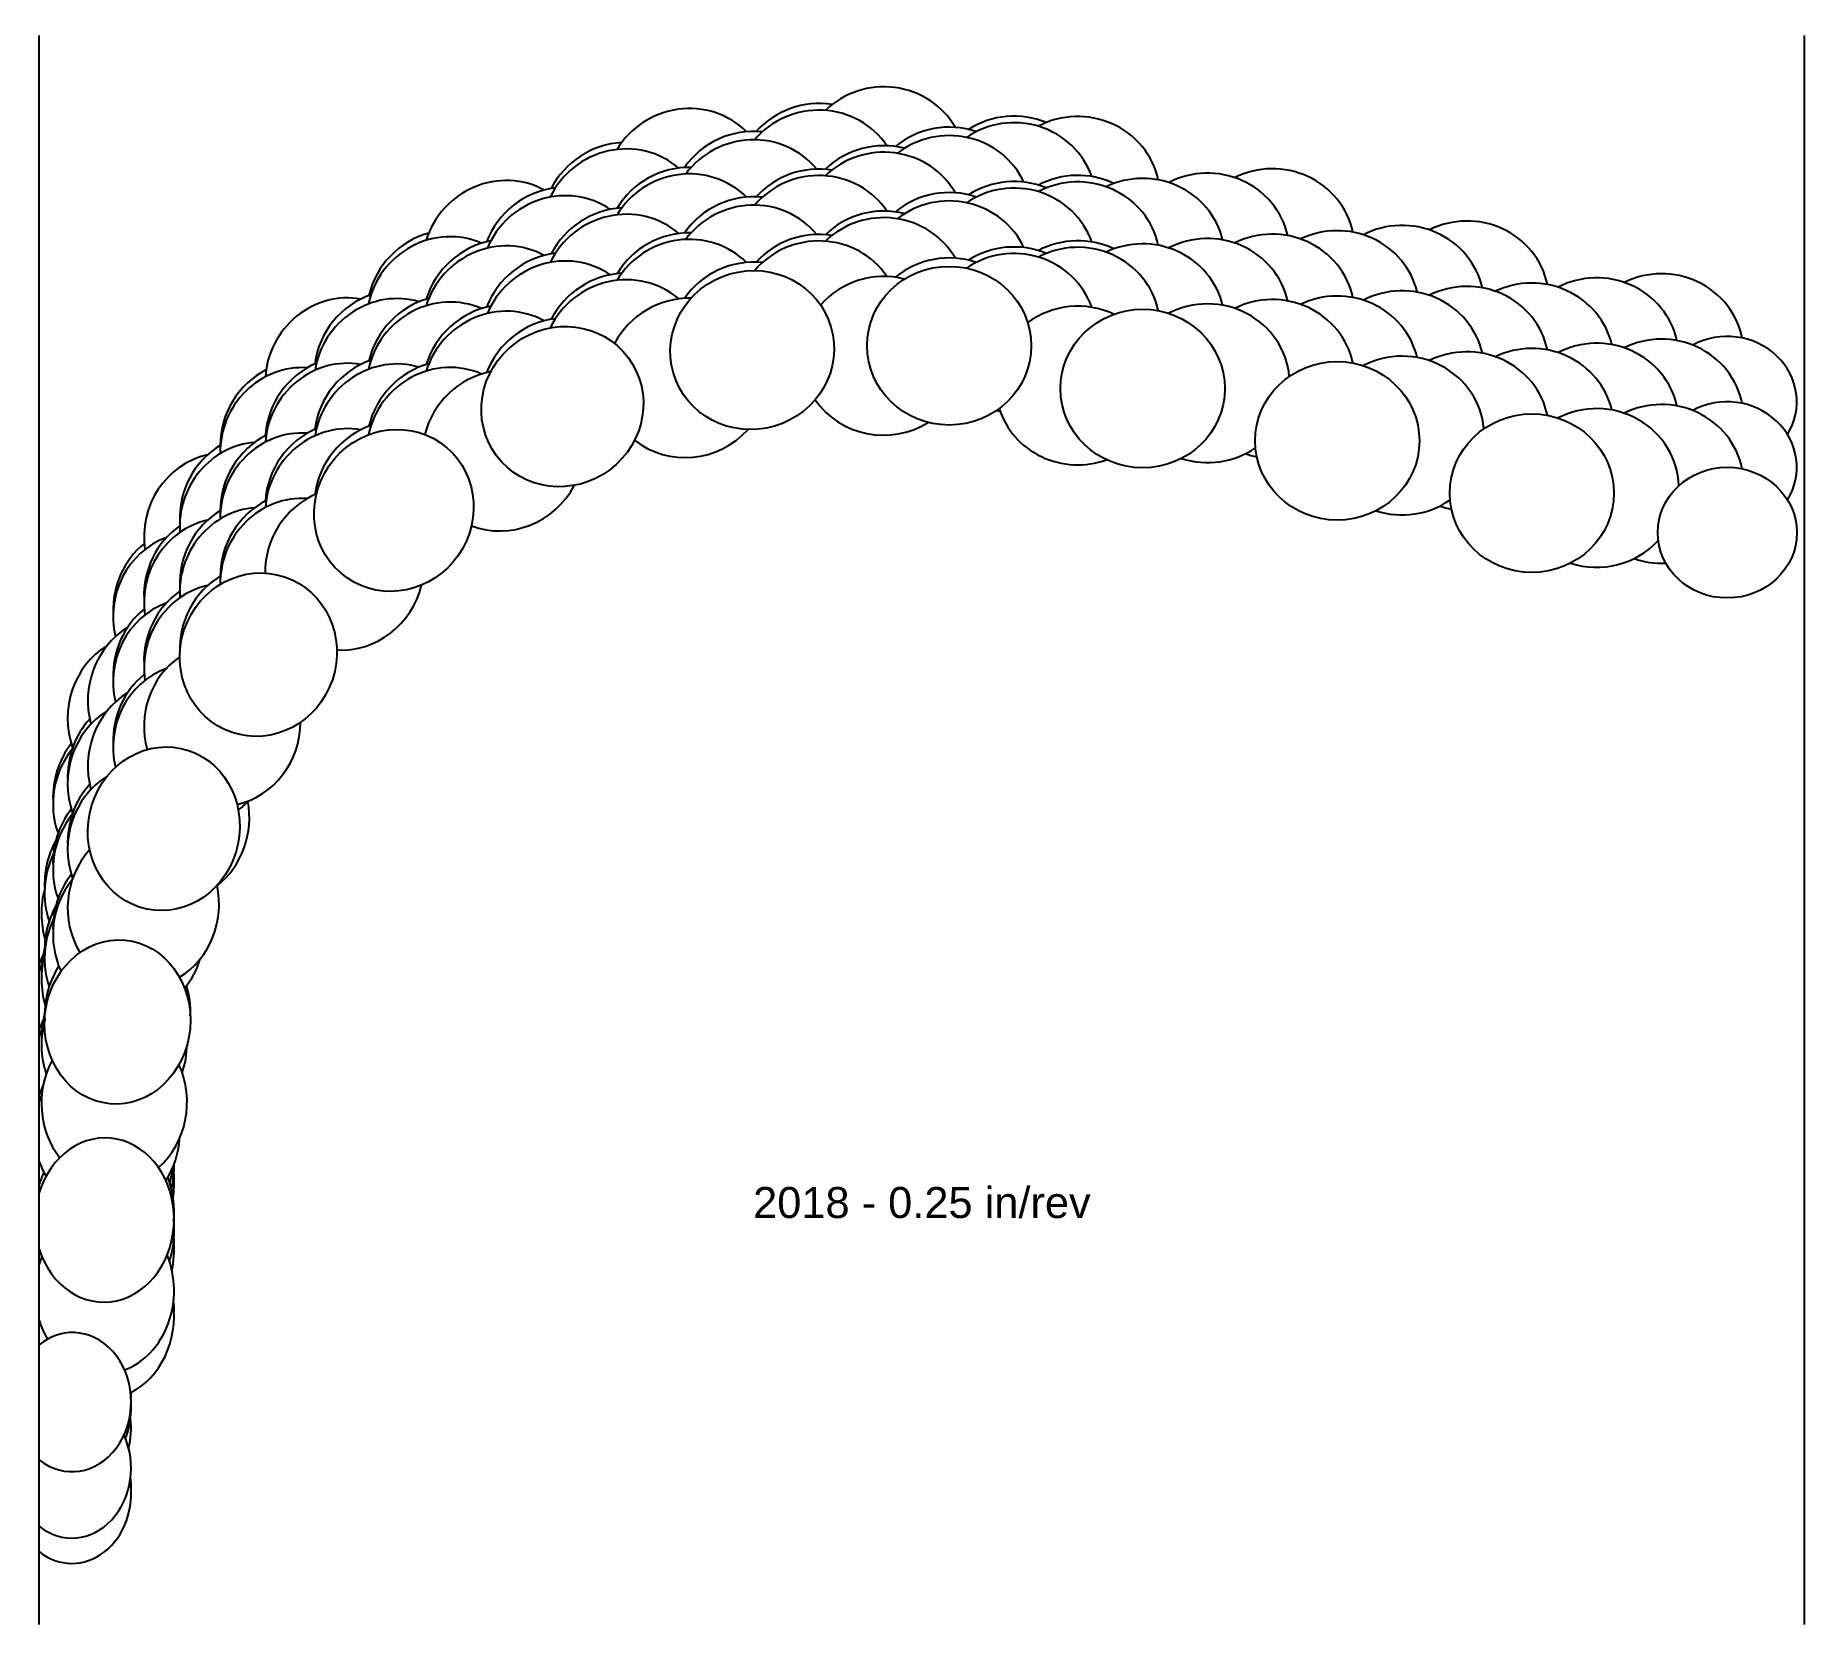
# Model space of a CAD drawing. Header units: inches. Extents: x -6.76 to 0, y -4.95 to 1.12.
import ezdxf
from ezdxf.enums import TextEntityAlignment as Align

# ---------------------------------------------------------------- set-up
doc = ezdxf.new("R2010")
doc.units = ezdxf.units.IN
doc.header["$MEASUREMENT"] = 0
for name, color, linetype, true_color in [('Blade_1', 30, 'Continuous', 0xff7f00), ('Blade_2', 7, 'Continuous', 0xcccc00), ('Blade_3', 7, 'Continuous', 0x00cc00), ('Blade_4', 7, 'Continuous', 0x00cccc), ('Blade_5', 7, 'Continuous', 0x0066cc), ('Blade_6', 190, 'Continuous', 0x7f00ff)]:
    doc.layers.add(name, color=color, linetype=linetype, true_color=true_color)
doc.layers.add('Gage_Line', color=7, linetype='Continuous')
doc.styles.get("Standard").update_dxf_attribs({"font": 'arial.ttf'})

msp = doc.modelspace()

# ---------------------------------------------------------------- linework, layer by layer
at = {"layer": 'Blade_1'}
for centre, major_axis, ratio, start_param, end_param in [((-3.2708, 0.4349), (0.314, 0), 0.965926, 6.708468, 8.536402), ((-4.024, 0.4182), (0.3013, 0.0885), 0.965006, 6.671176, 8.523886), ((-2.531, 0.271), (0.314, 0), 0.965926, 6.510724, 8.316033), ((-4.7498, 0.2021), (0.2514, 0.1882), 0.961795, 6.59814, 8.410561), ((-4.024, 0.1682), (0.3013, 0.0885), 0.965006, 6.671176, 8.523886), ((-3.2708, 0.1849), (0.314, 0), 0.965926, 6.708468, 8.536402), ((-1.787, 0.0713), (0.314, 0), 0.965926, 6.510038, 8.31618), ((-4.7498, -0.0479), (0.2514, 0.1882), 0.961795, 6.59814, 8.410561), ((-2.531, 0.021), (0.314, 0), 0.965926, 6.510724, 8.316033), ((-1.043, -0.1289), (0.314, 0), 0.965926, 6.508855, 8.31477), ((-5.3941, -0.1948), (0.1789, 0.2581), 0.957, 6.58846, 8.324195), ((-1.787, -0.1787), (0.314, 0), 0.965926, 6.510038, 8.31618), ((-1.043, -0.3789), (0.314, 0), 0.965926, 6.508855, 8.31477), ((-0.2958, -0.2797), (0.266, 0), 0.939693, 5.75949, 8.373698), ((-5.3941, -0.4448), (0.1789, 0.2581), 0.957, 6.58846, 8.324195), ((-0.2958, -0.5297), (0.266, 0), 0.939693, 5.75949, 8.373698), ((-5.9122, -0.7463), (0.1005, 0.2975), 0.951817, 0.388459, 1.985082), ((-5.9122, -0.9963), (0.1005, 0.2975), 0.951817, 0.388459, 1.985082), ((-6.2737, -1.4119), (0.0653, 0.3071), 0.921758, 0.723595, 2.087717), ((-6.2737, -1.6619), (0.0653, 0.3071), 0.921758, 0.723595, 2.087717), ((-6.4507, -2.1504), (0.029, 0.3127), 0.886824, 1.175611, 2.029931), ((-6.4507, -2.4004), (0.029, 0.3127), 0.886824, 1.175611, 2.029931), ((-6.5002, -3.4076), (0.0099, 0.3138), 0.846801, 1.958386, 7.540623), ((-6.5002, -3.1576), (0.0099, 0.3138), 0.846801, 4.394825, 4.596021), ((-6.5002, -3.1576), (0.0099, 0.3138), 0.846801, 8.241571, 8.245776), ((-6.6236, -4.1038), (0.0044, 0.266), 0.845245, 2.564386, 6.899751)]:
    msp.add_ellipse(centre, major_axis=major_axis, ratio=ratio, start_param=start_param, end_param=end_param, dxfattribs=at)
for centre, major_axis, ratio in [((-4.024, -0.0818), (0.3013, 0.0885), 0.965006), ((-3.2708, -0.0651), (0.314, 0), 0.965926), ((-2.531, -0.229), (0.314, 0), 0.965926), ((-4.7498, -0.2979), (0.2514, 0.1882), 0.961795), ((-1.787, -0.4287), (0.314, 0), 0.965926), ((-1.043, -0.6289), (0.314, 0), 0.965926), ((-5.3941, -0.6948), (0.1789, 0.2581), 0.957), ((-0.2958, -0.7797), (0.266, 0), 0.939693), ((-5.9122, -1.2463), (0.1005, 0.2975), 0.951817), ((-6.2737, -1.9119), (0.0653, 0.3071), 0.921758), ((-6.4507, -2.6504), (0.029, 0.3127), 0.886824)]:
    msp.add_ellipse(centre, major_axis=major_axis, ratio=ratio, dxfattribs=at)
at = {"layer": 'Blade_2'}
for centre, major_axis, ratio, start_param, end_param in [((-3.5212, 0.3961), (0.3138, 0.0119), 0.965879, 7.55996, 8.60605), ((-4.272, 0.3119), (0.2881, 0.1249), 0.964168, 7.411354, 8.494298), ((-2.779, 0.2827), (0.314, 0), 0.965926, 7.398662, 8.354871), ((-3.5212, 0.1461), (0.3138, 0.0119), 0.965879, 7.55996, 8.60605), ((-4.272, 0.0619), (0.2881, 0.1249), 0.964168, 7.411354, 8.494298), ((-2.779, 0.0327), (0.314, 0), 0.965926, 7.398662, 8.354871), ((-4.976, 0.0341), (0.2289, 0.2149), 0.96032, 7.274306, 8.392412), ((-3.5212, -0.1039), (0.3138, 0.0119), 0.965879, 7.55996, 8.692595), ((-4.976, -0.2159), (0.2289, 0.2149), 0.96032, 7.274306, 8.392412), ((-4.272, -0.1881), (0.2881, 0.1249), 0.964168, 7.411354, 8.55583), ((-2.779, -0.2173), (0.314, 0), 0.965926, 7.398662, 8.509357), ((-5.5828, -0.418), (0.1528, 0.2743), 0.955251, 7.171784, 8.313951), ((-4.976, -0.4659), (0.2289, 0.2149), 0.96032, 7.274306, 8.450762), ((-3.5212, -0.1039), (0.3138, 0.0119), 0.965879, 3.6883, 5.248672), ((-2.779, -0.2173), (0.314, 0), 0.965926, 3.436634, 5.070026), ((-5.5828, -0.668), (0.1528, 0.2743), 0.955251, 7.171784, 8.313951), ((-4.272, -0.1881), (0.2881, 0.1249), 0.964168, 3.615281, 5.15533), ((-4.976, -0.4659), (0.2289, 0.2149), 0.96032, 3.574452, 5.061549), ((-5.5828, -0.918), (0.1528, 0.2743), 0.955251, 7.171784, 8.395639), ((-6.0503, -1.013), (0.0744, 0.305), 0.950233, 7.107942, 8.145286), ((-6.0503, -1.263), (0.0744, 0.305), 0.950233, 7.107942, 8.145286), ((-5.5828, -0.918), (0.1528, 0.2743), 0.955251, 3.573557, 4.998598), ((-6.0503, -1.513), (0.0744, 0.305), 0.950233, 7.107942, 8.392963), ((-6.3518, -1.7078), (0.0433, 0.311), 0.920776, 7.220267, 8.043775), ((-6.0503, -1.513), (0.0744, 0.305), 0.950233, 3.583793, 4.966249), ((-6.3518, -1.9578), (0.0433, 0.311), 0.920776, 7.220267, 8.043775), ((-6.3518, -2.2078), (0.0433, 0.311), 0.920776, 7.220267, 8.58229), ((-6.3518, -2.2078), (0.0433, 0.311), 0.920776, 3.789666, 5.097813), ((-6.4631, -2.4591), (0.0099, 0.3138), 0.886667, 7.593374, 7.929207), ((-6.4631, -2.7091), (0.0099, 0.3138), 0.886667, 7.593374, 7.929207), ((-6.4631, -2.9591), (0.0099, 0.3138), 0.886667, 7.33741, 8.615643), ((-6.4631, -2.9591), (0.0099, 0.3138), 0.886667, 3.830243, 5.223905), ((-6.5002, -3.4307), (0.0099, 0.3138), 0.846801, 4.709677, 4.837224), ((-6.5002, -3.6807), (0.0099, 0.3138), 0.846801, 7.441173, 7.540623), ((-6.5002, -3.6807), (0.0099, 0.3138), 0.846801, 3.470058, 5.199428), ((-6.5002, -3.6807), (0.0099, 0.3138), 0.846801, 8.241571, 8.500754), ((-6.6236, -4.1073), (0.0044, 0.266), 0.845245, 4.685056, 4.798674), ((-6.6236, -4.3573), (0.0044, 0.266), 0.845245, 2.564386, 5.22869)]:
    msp.add_ellipse(centre, major_axis=major_axis, ratio=ratio, start_param=start_param, end_param=end_param, dxfattribs=at)
at = {"layer": 'Blade_3'}
for centre, major_axis, ratio, start_param, end_param in [((-3.7722, 0.5318), (0.3099, 0.0507), 0.965581, 6.699767, 8.579188), ((-3.0227, 0.484), (0.314, 0), 0.965926, 6.61053, 8.470965), ((-4.5145, 0.3817), (0.2713, 0.1581), 0.963088, 6.602368, 8.471691), ((-3.7722, 0.2818), (0.3099, 0.0507), 0.965581, 6.699767, 8.579188), ((-3.0227, 0.234), (0.314, 0), 0.965926, 6.61053, 8.470965), ((-2.283, 0.2913), (0.314, 0), 0.965926, 6.498042, 8.346114), ((-4.5145, 0.1317), (0.2713, 0.1581), 0.963088, 6.602368, 8.471691), ((-1.539, 0.0915), (0.314, 0), 0.965926, 6.497894, 8.34528), ((-5.1913, 0.0431), (0.2047, 0.2381), 0.958707, 6.567166, 8.376343), ((-3.7722, 0.0318), (0.3099, 0.0507), 0.965581, 6.699767, 8.579188), ((-2.283, 0.0413), (0.314, 0), 0.965926, 6.498042, 8.346114), ((-3.0227, -0.016), (0.314, 0), 0.965926, 6.61053, 8.470965), ((-0.7951, -0.109), (0.314, 0), 0.965926, 6.494413, 8.343783), ((-4.5145, -0.1183), (0.2713, 0.1581), 0.963088, 6.602368, 8.471691), ((-1.539, -0.1585), (0.314, 0), 0.965926, 6.497894, 8.34528), ((-5.1913, -0.2069), (0.2047, 0.2381), 0.958707, 6.567166, 8.376343), ((-2.283, -0.2087), (0.314, 0), 0.965926, 6.370289, 8.346114), ((-0.7951, -0.359), (0.314, 0), 0.965926, 6.494413, 8.343783), ((-1.539, -0.4085), (0.314, 0), 0.965926, 6.369127, 8.34528), ((-5.756, -0.4607), (0.1266, 0.2874), 0.953506, 6.614536, 8.305949), ((-5.1913, -0.4569), (0.2047, 0.2381), 0.958707, 6.567166, 8.376343), ((-3.7722, 0.0318), (0.3099, 0.0507), 0.965581, 4.520443, 4.520464), ((-3.0227, -0.016), (0.314, 0), 0.965926, 4.499226, 4.540765), ((-0.7951, -0.609), (0.314, 0), 0.965926, 6.311397, 8.343783), ((-5.756, -0.7107), (0.1266, 0.2874), 0.953506, 6.614536, 8.305949), ((-2.283, -0.2087), (0.314, 0), 0.965926, 4.389503, 5.335315), ((-5.756, -0.9607), (0.1266, 0.2874), 0.953506, 6.614536, 8.305949), ((-1.539, -0.4085), (0.314, 0), 0.965926, 4.388727, 5.335191), ((-6.1692, -1.0946), (0.0496, 0.3101), 0.948801, 0.489264, 1.987267), ((-0.7951, -0.609), (0.314, 0), 0.965926, 4.38767, 5.559264), ((-6.1692, -1.3446), (0.0496, 0.3101), 0.948801, 0.489264, 1.987267), ((-5.756, -0.9607), (0.1266, 0.2874), 0.953506, 4.072225, 4.077257), ((-6.1692, -1.5946), (0.0496, 0.3101), 0.948801, 0.489264, 1.987267), ((-6.4083, -1.8133), (0.022, 0.3132), 0.920045, 0.917977, 2.013686), ((-6.1692, -1.5946), (0.0496, 0.3101), 0.948801, 3.958686, 4.121781), ((-6.4083, -2.0633), (0.022, 0.3132), 0.920045, 0.917977, 2.013686), ((-6.4083, -2.3133), (0.022, 0.3132), 0.920045, 0.917977, 2.112182), ((-6.491, -2.5708), (-0.01, 0.3138), 0.886308, 7.354912, 7.443055), ((-6.4083, -2.3133), (0.022, 0.3132), 0.920045, 4.052527, 4.465921), ((-6.491, -2.8208), (-0.01, 0.3138), 0.886308, 7.354912, 7.443055), ((-6.491, -3.0708), (-0.01, 0.3138), 0.886308, 7.354912, 7.443055), ((-6.491, -3.0708), (-0.01, 0.3138), 0.886308, 4.049846, 4.604328), ((-6.491, -3.0708), (-0.01, 0.3138), 0.886308, 8.193372, 8.397474), ((-6.5002, -3.2771), (0.0099, 0.3138), 0.846801, 4.591879, 4.863521), ((-6.5002, -3.5271), (0.0099, 0.3138), 0.846801, 4.502417, 4.863521), ((-6.5002, -3.7771), (0.0099, 0.3138), 0.846801, 3.562016, 4.903701), ((-6.6236, -4.2043), (0.0044, 0.266), 0.845245, 4.440405, 4.867896), ((-6.6236, -4.4543), (0.0044, 0.266), 0.845245, 2.564386, 4.9155)]:
    msp.add_ellipse(centre, major_axis=major_axis, ratio=ratio, start_param=start_param, end_param=end_param, dxfattribs=at)
at = {"layer": 'Blade_4'}
for centre, major_axis, ratio, start_param, end_param in [((-4.024, 0.4501), (0.3013, 0.0885), 0.965006, 7.453105, 8.55245), ((-3.2708, 0.4669), (0.314, 0), 0.965926, 7.518028, 8.566501), ((-4.7498, 0.234), (0.2514, 0.1882), 0.961795, 7.315826, 8.437164), ((-4.024, 0.2001), (0.3013, 0.0885), 0.965006, 7.453105, 8.55245), ((-3.2708, 0.2169), (0.314, 0), 0.965926, 7.518028, 8.566501), ((-4.7498, -0.016), (0.2514, 0.1882), 0.961795, 7.315826, 8.437164), ((-3.2708, -0.0331), (0.314, 0), 0.965926, 7.518028, 8.566501), ((-4.024, -0.0499), (0.3013, 0.0885), 0.965006, 7.453105, 8.55245), ((-5.3941, -0.1629), (0.1789, 0.2581), 0.957, 7.201357, 8.34829), ((-4.7498, -0.266), (0.2514, 0.1882), 0.961795, 7.315826, 8.437164), ((-5.3941, -0.4129), (0.1789, 0.2581), 0.957, 7.201357, 8.34829), ((-5.3941, -0.6629), (0.1789, 0.2581), 0.957, 7.201357, 8.34829), ((-5.9122, -0.7144), (0.1005, 0.2975), 0.951817, 7.126085, 8.246229), ((-5.9122, -0.9644), (0.1005, 0.2975), 0.951817, 7.126085, 8.246229), ((-5.9122, -1.2144), (0.1005, 0.2975), 0.951817, 7.126085, 8.246229), ((-6.237, -1.8799), (0.0653, 0.3071), 0.921758, 3.981681, 5.143275), ((-6.4507, -2.1184), (0.029, 0.3127), 0.886824, 7.39611, 8.015314), ((-6.4507, -2.3684), (0.029, 0.3127), 0.886824, 7.39611, 8.015314), ((-6.4507, -2.6184), (0.029, 0.3127), 0.886824, 7.322068, 8.015314), ((-6.4507, -2.6184), (0.029, 0.3127), 0.886824, 4.765541, 5.1414), ((-6.5002, -3.3757), (0.0099, 0.3138), 0.846801, 7.380949, 7.540623), ((-6.5002, -3.3757), (0.0099, 0.3138), 0.846801, 4.698605, 5.171964), ((-6.6236, -4.0719), (0.0044, 0.266), 0.845245, 4.665463, 4.748151)]:
    msp.add_ellipse(centre, major_axis=major_axis, ratio=ratio, start_param=start_param, end_param=end_param, dxfattribs=at)
at = {"layer": 'Blade_5'}
for centre, major_axis, ratio, start_param, end_param in [((-3.5212, 0.6211), (0.3138, 0.0119), 0.965879, 6.754293, 8.606049), ((-4.272, 0.5369), (0.2881, 0.1249), 0.964168, 6.648818, 8.49427), ((-2.779, 0.5077), (0.314, 0), 0.965926, 6.485971, 8.35487), ((-3.5212, 0.3711), (0.3138, 0.0119), 0.965879, 6.754293, 8.606049), ((-2.035, 0.308), (0.314, 0), 0.965926, 6.486091, 8.330707), ((-4.976, 0.2591), (0.2289, 0.2149), 0.96032, 6.586423, 8.392481), ((-4.272, 0.2869), (0.2881, 0.1249), 0.964168, 6.648818, 8.49427), ((-2.779, 0.2577), (0.314, 0), 0.965926, 6.485971, 8.35487), ((-3.5212, 0.1211), (0.3138, 0.0119), 0.965879, 6.754293, 8.606049), ((-1.291, 0.1082), (0.314, 0), 0.965926, 6.484931, 8.330526), ((-4.272, 0.0369), (0.2881, 0.1249), 0.964168, 6.648818, 8.49427), ((-2.035, 0.058), (0.314, 0), 0.965926, 6.486091, 8.330707), ((-4.976, 0.0091), (0.2289, 0.2149), 0.96032, 6.586423, 8.392481), ((-2.779, 0.0077), (0.314, 0), 0.965926, 6.485971, 8.35487), ((-0.5471, -0.0933), (0.314, 0), 0.965926, 6.474955, 8.326296), ((-1.291, -0.1418), (0.314, 0), 0.965926, 6.484931, 8.330526), ((-5.5828, -0.193), (0.1528, 0.2743), 0.955251, 6.604678, 8.313951), ((-4.976, -0.2409), (0.2289, 0.2149), 0.96032, 6.586423, 8.392481), ((-2.035, -0.192), (0.314, 0), 0.965926, 6.486091, 8.330707), ((-0.5471, -0.3433), (0.314, 0), 0.965926, 6.474955, 8.326296), ((-5.5828, -0.443), (0.1528, 0.2743), 0.955251, 6.604678, 8.313951), ((-1.291, -0.3918), (0.314, 0), 0.965926, 6.484931, 8.330526), ((-0.5471, -0.5933), (0.314, 0), 0.965926, 6.474955, 8.326296), ((-5.5828, -0.693), (0.1528, 0.2743), 0.955251, 6.604678, 8.313951), ((-6.0503, -0.788), (0.0744, 0.305), 0.950233, 6.722261, 8.264338), ((-2.035, -0.192), (0.314, 0), 0.965926, 4.37509, 4.521559), ((-6.0503, -1.038), (0.0744, 0.305), 0.950233, 6.722261, 8.264338), ((-1.291, -0.3918), (0.314, 0), 0.965926, 4.37492, 4.521322), ((-0.5471, -0.5933), (0.314, 0), 0.965926, 4.370929, 4.763328), ((-6.0503, -1.288), (0.0744, 0.305), 0.950233, 6.722261, 8.264338), ((-6.3518, -1.4828), (0.0433, 0.311), 0.920776, 0.647313, 2.087781), ((-6.3518, -1.7328), (0.0433, 0.311), 0.920776, 0.647313, 2.087781), ((-6.3518, -1.9828), (0.0433, 0.311), 0.920776, 0.647313, 2.087781), ((-6.4631, -2.2341), (0.0099, 0.3138), 0.886667, 1.305149, 1.928065), ((-6.4631, -2.4841), (0.0099, 0.3138), 0.886667, 1.305149, 1.928065), ((-6.4631, -2.4841), (0.0099, 0.3138), 0.886667, 4.647363, 4.654918), ((-6.4631, -2.7341), (0.0099, 0.3138), 0.886667, 1.305149, 1.972673), ((-6.4631, -2.7341), (0.0099, 0.3138), 0.886667, 4.381313, 4.729036), ((-6.5002, -3.2057), (0.0099, 0.3138), 0.846801, 4.47534, 4.774604), ((-6.5002, -3.4557), (0.0099, 0.3138), 0.846801, 4.383004, 4.826126), ((-6.5002, -3.4557), (0.0099, 0.3138), 0.846801, 1.958386, 1.974411), ((-6.6236, -4.1323), (0.0044, 0.266), 0.845245, 4.295364, 4.785597)]:
    msp.add_ellipse(centre, major_axis=major_axis, ratio=ratio, start_param=start_param, end_param=end_param, dxfattribs=at)
at = {"layer": 'Blade_6'}
for centre, major_axis, ratio, start_param, end_param in [((-3.7722, 0.5568), (0.3099, 0.0507), 0.965581, 7.526051, 8.549976), ((-3.0227, 0.509), (0.314, 0), 0.965926, 7.449824, 8.440664), ((-4.5145, 0.4067), (0.2713, 0.1581), 0.963088, 7.369627, 8.444352), ((-3.7722, 0.3068), (0.3099, 0.0507), 0.965581, 7.526051, 8.549976), ((-3.0227, 0.259), (0.314, 0), 0.965926, 7.449824, 8.440664), ((-4.5145, 0.1567), (0.2713, 0.1581), 0.963088, 7.369627, 8.444352), ((-5.1913, 0.0681), (0.2035, 0.2391), 0.958521, 7.237426, 8.346179), ((-3.7722, 0.0568), (0.3099, 0.0507), 0.965581, 7.526051, 8.549976), ((-3.0227, 0.009), (0.314, 0), 0.965926, 7.449824, 8.440664), ((-4.5145, -0.0933), (0.2713, 0.1581), 0.963088, 7.369627, 8.444352), ((-5.1913, -0.1819), (0.2035, 0.2391), 0.958521, 7.237426, 8.346179), ((-5.1913, -0.4319), (0.2035, 0.2391), 0.958521, 7.237426, 8.346179), ((-5.756, -0.4357), (0.1266, 0.2874), 0.953506, 7.148596, 8.283754), ((-5.756, -0.6857), (0.1266, 0.2874), 0.953506, 7.148596, 8.283754), ((-5.756, -0.9357), (0.1266, 0.2874), 0.953506, 7.148596, 8.283754), ((-6.1692, -1.0696), (0.0496, 0.3101), 0.948801, 7.095037, 8.061011), ((-6.1692, -1.3196), (0.0496, 0.3101), 0.948801, 7.095037, 8.061011), ((-6.1692, -1.5696), (0.0496, 0.3101), 0.948801, 7.095037, 8.061011), ((-6.4083, -1.7883), (0.022, 0.3132), 0.920045, 7.219247, 7.970112), ((-6.4083, -2.0383), (0.022, 0.3132), 0.920045, 7.219247, 7.970112), ((-6.4083, -2.2883), (0.022, 0.3132), 0.920045, 7.219247, 7.970112), ((-6.491, -2.5458), (-0.01, 0.3138), 0.886308, 7.313523, 7.443055), ((-6.491, -2.7958), (-0.01, 0.3138), 0.886308, 7.313523, 7.443055), ((-6.491, -3.0458), (-0.01, 0.3138), 0.886308, 7.313523, 7.443055), ((-6.5002, -3.2521), (0.0099, 0.3138), 0.846801, 4.709677, 4.823525), ((-6.5002, -3.5021), (0.0099, 0.3138), 0.846801, 4.709677, 4.823525), ((-6.5002, -3.7521), (0.0099, 0.3138), 0.846801, 4.709677, 4.863521), ((-6.6236, -4.4293), (0.0044, 0.266), 0.845245, 4.685056, 4.867896)]:
    msp.add_ellipse(centre, major_axis=major_axis, ratio=ratio, start_param=start_param, end_param=end_param, dxfattribs=at)
at = {"layer": 'Gage_Line'}
for p, q in [((-6.75, -4.9543), (-6.75, 1.1211)), ((0, -4.9543), (0, 1.1211))]:
    msp.add_line(p, q, dxfattribs=at)

# ---------------------------------------------------------------- texts
msp.add_text('2018 - 0.25 in/rev', height=0.11875).set_placement((-3.375, -3.3407), align=Align.MIDDLE_CENTER)

doc.saveas('drawing.dxf')
